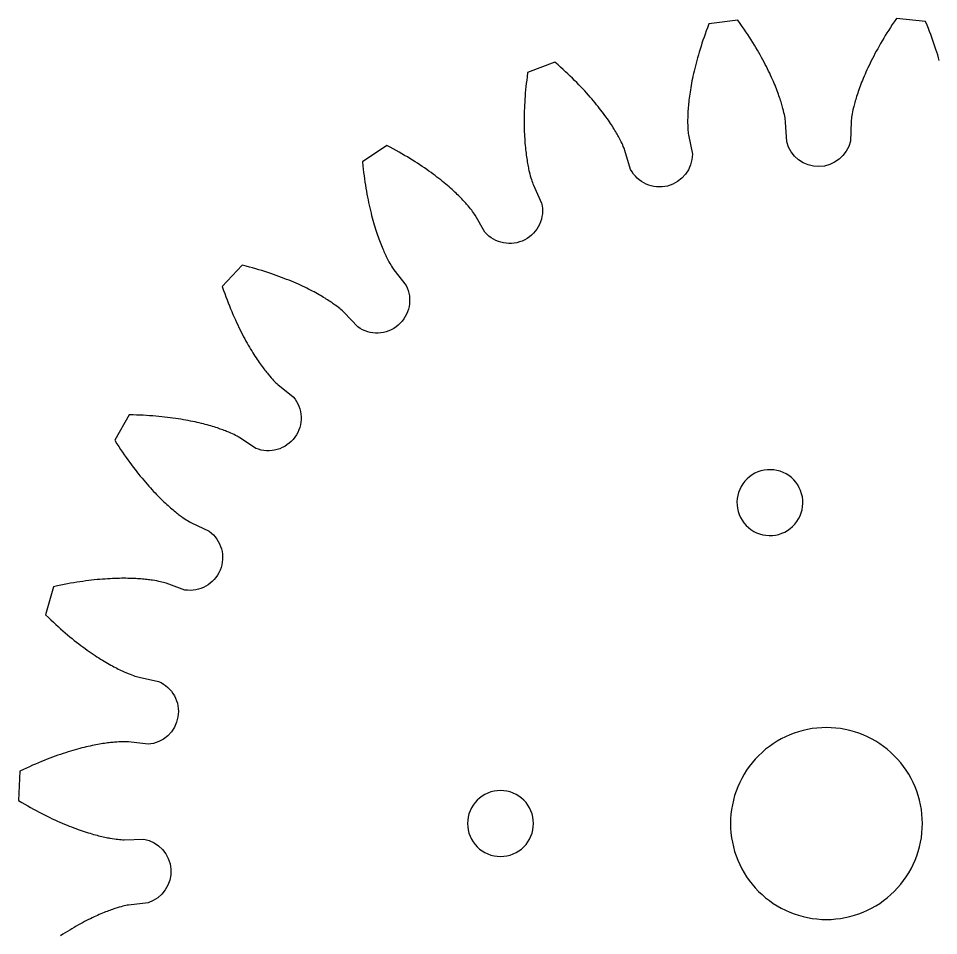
# Model space of a CAD drawing. Extents: x 1.5 to 68.5, y 1.6 to 68.4.
# Drawn here: x 1.55 to 39.66, y 30.42 to 68.42 of the extents above; entities that cross this region are included whole.
import ezdxf

# ---------------------------------------------------------------- set-up
doc = ezdxf.new("R2010")
doc.units = 0
doc.layers.add('1', color=18, linetype='CONTINUOUS')
doc.layers.add('NOTES', color=1, linetype='CONTINUOUS')

msp = doc.modelspace()

# ---------------------------------------------------------------- linework, layer by layer
at = {"layer": '1'}
msp.add_lwpolyline([(39.688, 66.678), (39.656, 66.789), (39.622, 66.903), (39.586, 67.018), (39.548, 67.135), (39.509, 67.254), (39.468, 67.375), (39.425, 67.497), (39.381, 67.621), (39.334, 67.747), (39.286, 67.875), (39.236, 68.004), (39.184, 68.135), (39.119, 68.292), (37.918, 68.418), (37.821, 68.278), (37.743, 68.161), (37.667, 68.045), (37.594, 67.93), (37.522, 67.817), (37.453, 67.705), (37.385, 67.594), (37.32, 67.485), (37.257, 67.376), (37.196, 67.27), (37.137, 67.164), (37.08, 67.06), (37.025, 66.958), (36.972, 66.857), (36.92, 66.757), (36.871, 66.659), (36.823, 66.563), (36.778, 66.468), (36.734, 66.375), (36.691, 66.283), (36.651, 66.194), (36.612, 66.105), (36.575, 66.019), (36.539, 65.934), (36.505, 65.851), (36.473, 65.77), (36.442, 65.69), (36.412, 65.612), (36.384, 65.537), (36.358, 65.462), (36.332, 65.39), (36.309, 65.32), (36.286, 65.252), (36.265, 65.185), (36.245, 65.121), (36.226, 65.058), (36.208, 64.997), (36.192, 64.939), (36.176, 64.882), (36.162, 64.827), (36.148, 64.775), (36.136, 64.724), (36.114, 64.629), (36.095, 64.542), (36.08, 64.464), (36.068, 64.394), (36.058, 64.333), (36.048, 64.257), (36.042, 64.201), (36.037, 64.147), (36.009, 63.332, -0.785398), (33.371, 63.301), (33.323, 64.116), (33.318, 64.17), (33.31, 64.226), (33.298, 64.301), (33.287, 64.362), (33.273, 64.432), (33.256, 64.51), (33.236, 64.596), (33.212, 64.69), (33.198, 64.741), (33.183, 64.793), (33.168, 64.847), (33.151, 64.904), (33.133, 64.962), (33.114, 65.022), (33.094, 65.084), (33.072, 65.148), (33.049, 65.214), (33.025, 65.282), (33, 65.352), (32.973, 65.423), (32.945, 65.497), (32.915, 65.572), (32.884, 65.649), (32.851, 65.728), (32.816, 65.808), (32.781, 65.891), (32.743, 65.975), (32.704, 66.06), (32.663, 66.148), (32.62, 66.237), (32.576, 66.327), (32.53, 66.419), (32.482, 66.513), (32.432, 66.608), (32.381, 66.705), (32.327, 66.803), (32.272, 66.903), (32.214, 67.004), (32.155, 67.107), (32.093, 67.211), (32.03, 67.316), (31.964, 67.423), (31.896, 67.531), (31.827, 67.64), (31.755, 67.751), (31.68, 67.862), (31.604, 67.975), (31.525, 68.089), (31.445, 68.204), (31.345, 68.343), (30.147, 68.189), (30.086, 68.03), (30.037, 67.898), (29.99, 67.768), (29.944, 67.639), (29.901, 67.512), (29.859, 67.387), (29.819, 67.264), (29.781, 67.142), (29.744, 67.022), (29.71, 66.904), (29.677, 66.788), (29.645, 66.674), (29.615, 66.562), (29.587, 66.451), (29.56, 66.342), (29.534, 66.236), (29.51, 66.131), (29.487, 66.028), (29.466, 65.927), (29.446, 65.828), (29.427, 65.732), (29.41, 65.637), (29.394, 65.544), (29.379, 65.453), (29.365, 65.365), (29.352, 65.278), (29.34, 65.193), (29.329, 65.111), (29.32, 65.031), (29.311, 64.953), (29.303, 64.877), (29.296, 64.803), (29.29, 64.731), (29.284, 64.661), (29.28, 64.594), (29.276, 64.529), (29.273, 64.465), (29.27, 64.405), (29.268, 64.346), (29.267, 64.289), (29.266, 64.235), (29.265, 64.183), (29.266, 64.085), (29.268, 63.997), (29.271, 63.917), (29.275, 63.846), (29.28, 63.784), (29.287, 63.708), (29.294, 63.652), (29.303, 63.599), (29.463, 62.799, -0.785398), (26.903, 62.161), (26.669, 62.942), (26.651, 62.994), (26.631, 63.046), (26.602, 63.117), (26.577, 63.174), (26.547, 63.238), (26.513, 63.31), (26.473, 63.389), (26.428, 63.476), (26.403, 63.522), (26.377, 63.569), (26.349, 63.618), (26.319, 63.669), (26.289, 63.722), (26.256, 63.776), (26.222, 63.832), (26.186, 63.889), (26.149, 63.948), (26.11, 64.009), (26.069, 64.071), (26.026, 64.134), (25.982, 64.199), (25.935, 64.265), (25.887, 64.333), (25.837, 64.402), (25.785, 64.473), (25.731, 64.544), (25.675, 64.617), (25.618, 64.692), (25.558, 64.767), (25.496, 64.844), (25.432, 64.922), (25.366, 65.001), (25.297, 65.081), (25.227, 65.162), (25.154, 65.244), (25.08, 65.328), (25.003, 65.412), (24.923, 65.497), (24.842, 65.583), (24.758, 65.67), (24.672, 65.758), (24.584, 65.847), (24.493, 65.936), (24.4, 66.027), (24.304, 66.117), (24.206, 66.209), (24.106, 66.301), (24.003, 66.394), (23.898, 66.488), (23.769, 66.599), (22.639, 66.173), (22.616, 66.004), (22.599, 65.865), (22.583, 65.727), (22.568, 65.591), (22.555, 65.458), (22.543, 65.327), (22.533, 65.197), (22.524, 65.07), (22.516, 64.945), (22.509, 64.822), (22.504, 64.702), (22.5, 64.583), (22.496, 64.467), (22.494, 64.353), (22.493, 64.241), (22.493, 64.131), (22.494, 64.024), (22.495, 63.919), (22.498, 63.816), (22.501, 63.715), (22.505, 63.616), (22.51, 63.52), (22.516, 63.426), (22.522, 63.334), (22.529, 63.245), (22.536, 63.157), (22.544, 63.072), (22.553, 62.99), (22.562, 62.909), (22.571, 62.831), (22.581, 62.755), (22.592, 62.682), (22.602, 62.611), (22.613, 62.542), (22.624, 62.475), (22.635, 62.411), (22.647, 62.348), (22.658, 62.289), (22.67, 62.231), (22.681, 62.176), (22.693, 62.123), (22.705, 62.072), (22.728, 61.977), (22.75, 61.891), (22.772, 61.815), (22.792, 61.747), (22.811, 61.688), (22.835, 61.615), (22.855, 61.562), (22.876, 61.512), (23.216, 60.77, -0.785398), (20.872, 59.559), (20.464, 60.266), (20.435, 60.312), (20.403, 60.358), (20.359, 60.421), (20.321, 60.47), (20.278, 60.526), (20.228, 60.588), (20.171, 60.656), (20.107, 60.729), (20.072, 60.768), (20.035, 60.808), (19.997, 60.85), (19.957, 60.893), (19.915, 60.937), (19.871, 60.982), (19.825, 61.028), (19.776, 61.076), (19.726, 61.125), (19.674, 61.175), (19.62, 61.225), (19.564, 61.277), (19.506, 61.33), (19.446, 61.384), (19.383, 61.439), (19.319, 61.495), (19.252, 61.551), (19.183, 61.609), (19.111, 61.667), (19.038, 61.726), (18.962, 61.785), (18.884, 61.846), (18.804, 61.907), (18.721, 61.968), (18.637, 62.031), (18.549, 62.093), (18.46, 62.157), (18.368, 62.221), (18.273, 62.285), (18.177, 62.349), (18.078, 62.414), (17.976, 62.48), (17.872, 62.545), (17.765, 62.611), (17.656, 62.677), (17.545, 62.744), (17.431, 62.81), (17.315, 62.877), (17.196, 62.943), (17.074, 63.01), (16.95, 63.077), (16.8, 63.156), (15.798, 62.48), (15.815, 62.311), (15.83, 62.171), (15.846, 62.033), (15.863, 61.898), (15.881, 61.765), (15.9, 61.635), (15.92, 61.506), (15.94, 61.381), (15.962, 61.257), (15.983, 61.136), (16.006, 61.018), (16.029, 60.901), (16.053, 60.787), (16.077, 60.676), (16.102, 60.567), (16.127, 60.46), (16.152, 60.355), (16.178, 60.253), (16.204, 60.154), (16.231, 60.056), (16.258, 59.961), (16.285, 59.869), (16.312, 59.779), (16.339, 59.691), (16.366, 59.605), (16.394, 59.522), (16.421, 59.441), (16.448, 59.363), (16.476, 59.287), (16.503, 59.213), (16.53, 59.141), (16.557, 59.072), (16.584, 59.005), (16.61, 58.941), (16.636, 58.878), (16.662, 58.818), (16.687, 58.761), (16.712, 58.705), (16.737, 58.652), (16.761, 58.6), (16.785, 58.552), (16.808, 58.505), (16.852, 58.418), (16.894, 58.34), (16.932, 58.27), (16.968, 58.208), (17, 58.155), (17.04, 58.091), (17.072, 58.044), (17.103, 57.999), (17.605, 57.356, -0.785398), (15.604, 55.637), (15.044, 56.231), (15.005, 56.269), (14.964, 56.307), (14.906, 56.357), (14.858, 56.397), (14.803, 56.441), (14.74, 56.49), (14.668, 56.543), (14.589, 56.599), (14.547, 56.629), (14.502, 56.66), (14.455, 56.691), (14.406, 56.724), (14.355, 56.757), (14.301, 56.791), (14.246, 56.825), (14.188, 56.86), (14.128, 56.896), (14.066, 56.933), (14.002, 56.97), (13.935, 57.007), (13.866, 57.045), (13.795, 57.084), (13.722, 57.123), (13.646, 57.162), (13.568, 57.202), (13.488, 57.242), (13.405, 57.282), (13.32, 57.322), (13.232, 57.363), (13.143, 57.404), (13.05, 57.445), (12.956, 57.486), (12.859, 57.527), (12.759, 57.568), (12.658, 57.608), (12.553, 57.649), (12.447, 57.69), (12.338, 57.731), (12.226, 57.771), (12.112, 57.811), (11.996, 57.851), (11.877, 57.891), (11.756, 57.93), (11.632, 57.969), (11.506, 58.007), (11.377, 58.045), (11.246, 58.082), (11.113, 58.119), (10.977, 58.155), (10.812, 58.197), (9.993, 57.309), (10.048, 57.148), (10.096, 57.016), (10.143, 56.885), (10.191, 56.758), (10.239, 56.633), (10.288, 56.51), (10.336, 56.39), (10.385, 56.272), (10.434, 56.157), (10.484, 56.044), (10.533, 55.934), (10.582, 55.826), (10.631, 55.721), (10.681, 55.618), (10.73, 55.517), (10.779, 55.419), (10.828, 55.323), (10.877, 55.23), (10.925, 55.139), (10.973, 55.051), (11.021, 54.964), (11.069, 54.881), (11.116, 54.799), (11.163, 54.72), (11.209, 54.643), (11.255, 54.568), (11.3, 54.496), (11.345, 54.426), (11.389, 54.358), (11.433, 54.293), (11.475, 54.229), (11.518, 54.168), (11.559, 54.109), (11.6, 54.053), (11.639, 53.998), (11.678, 53.945), (11.716, 53.895), (11.754, 53.847), (11.79, 53.8), (11.825, 53.756), (11.859, 53.714), (11.892, 53.674), (11.955, 53.6), (12.014, 53.533), (12.068, 53.474), (12.116, 53.422), (12.16, 53.378), (12.214, 53.324), (12.256, 53.286), (12.297, 53.25), (12.933, 52.74, -0.785398), (11.383, 50.606), (10.701, 51.055), (10.654, 51.083), (10.605, 51.11), (10.537, 51.145), (10.482, 51.173), (10.417, 51.203), (10.345, 51.236), (10.263, 51.271), (10.173, 51.308), (10.125, 51.327), (10.074, 51.347), (10.021, 51.367), (9.966, 51.387), (9.909, 51.407), (9.849, 51.428), (9.787, 51.449), (9.723, 51.47), (9.656, 51.491), (9.587, 51.512), (9.516, 51.533), (9.443, 51.554), (9.367, 51.576), (9.289, 51.597), (9.208, 51.618), (9.126, 51.638), (9.04, 51.659), (8.953, 51.679), (8.863, 51.699), (8.771, 51.719), (8.677, 51.738), (8.58, 51.757), (8.481, 51.776), (8.379, 51.794), (8.276, 51.811), (8.169, 51.828), (8.061, 51.845), (7.95, 51.86), (7.837, 51.875), (7.721, 51.89), (7.604, 51.903), (7.484, 51.916), (7.361, 51.928), (7.236, 51.939), (7.109, 51.949), (6.98, 51.959), (6.848, 51.967), (6.715, 51.974), (6.578, 51.98), (6.44, 51.985), (6.299, 51.989), (6.129, 51.992), (5.537, 50.939), (5.628, 50.795), (5.705, 50.677), (5.781, 50.561), (5.857, 50.448), (5.933, 50.337), (6.008, 50.229), (6.083, 50.124), (6.158, 50.02), (6.232, 49.92), (6.306, 49.821), (6.379, 49.725), (6.452, 49.632), (6.525, 49.541), (6.596, 49.452), (6.667, 49.365), (6.738, 49.281), (6.807, 49.199), (6.876, 49.12), (6.944, 49.042), (7.012, 48.967), (7.078, 48.895), (7.144, 48.824), (7.209, 48.756), (7.272, 48.689), (7.335, 48.625), (7.397, 48.563), (7.458, 48.503), (7.517, 48.445), (7.576, 48.39), (7.633, 48.336), (7.69, 48.284), (7.745, 48.234), (7.799, 48.186), (7.851, 48.141), (7.903, 48.097), (7.953, 48.054), (8.001, 48.014), (8.049, 47.976), (8.095, 47.939), (8.139, 47.904), (8.182, 47.871), (8.224, 47.84), (8.302, 47.782), (8.374, 47.731), (8.44, 47.686), (8.5, 47.647), (8.552, 47.613), (8.617, 47.574), (8.667, 47.546), (8.715, 47.521), (9.452, 47.171, -0.785398), (8.435, 44.737), (7.668, 45.016), (7.617, 45.033), (7.562, 45.048), (7.488, 45.067), (7.428, 45.081), (7.358, 45.095), (7.28, 45.111), (7.193, 45.126), (7.096, 45.141), (7.045, 45.149), (6.991, 45.156), (6.935, 45.163), (6.877, 45.17), (6.816, 45.177), (6.753, 45.183), (6.688, 45.189), (6.621, 45.195), (6.551, 45.2), (6.479, 45.205), (6.405, 45.209), (6.329, 45.212), (6.25, 45.215), (6.169, 45.218), (6.086, 45.22), (6.001, 45.221), (5.913, 45.221), (5.823, 45.221), (5.732, 45.22), (5.637, 45.218), (5.541, 45.215), (5.442, 45.211), (5.342, 45.206), (5.239, 45.2), (5.134, 45.193), (5.027, 45.185), (4.917, 45.176), (4.806, 45.166), (4.692, 45.154), (4.577, 45.142), (4.459, 45.128), (4.339, 45.113), (4.217, 45.096), (4.093, 45.078), (3.967, 45.059), (3.839, 45.038), (3.709, 45.016), (3.577, 44.992), (3.443, 44.966), (3.308, 44.939), (3.17, 44.911), (3.004, 44.874), (2.67, 43.713), (2.792, 43.594), (2.894, 43.496), (2.995, 43.401), (3.095, 43.309), (3.194, 43.219), (3.292, 43.131), (3.39, 43.045), (3.486, 42.962), (3.582, 42.881), (3.676, 42.803), (3.77, 42.726), (3.862, 42.652), (3.954, 42.58), (4.044, 42.51), (4.133, 42.442), (4.221, 42.377), (4.308, 42.313), (4.393, 42.251), (4.477, 42.192), (4.56, 42.134), (4.641, 42.079), (4.722, 42.025), (4.8, 41.974), (4.878, 41.924), (4.954, 41.876), (5.028, 41.83), (5.101, 41.786), (5.172, 41.743), (5.242, 41.702), (5.311, 41.663), (5.377, 41.626), (5.442, 41.59), (5.506, 41.556), (5.568, 41.524), (5.628, 41.493), (5.686, 41.463), (5.743, 41.435), (5.798, 41.409), (5.851, 41.384), (5.902, 41.36), (5.951, 41.338), (5.999, 41.317), (6.089, 41.279), (6.171, 41.245), (6.246, 41.217), (6.312, 41.192), (6.371, 41.172), (6.444, 41.149), (6.498, 41.133), (6.55, 41.12), (7.349, 40.95, -0.785398), (6.92, 38.346), (6.11, 38.441), (6.056, 38.445), (5.999, 38.448), (5.923, 38.449), (5.861, 38.448), (5.79, 38.447), (5.71, 38.444), (5.622, 38.438), (5.525, 38.431), (5.473, 38.426), (5.419, 38.421), (5.362, 38.415), (5.304, 38.408), (5.244, 38.401), (5.181, 38.393), (5.116, 38.383), (5.049, 38.373), (4.98, 38.362), (4.909, 38.35), (4.836, 38.337), (4.761, 38.323), (4.684, 38.308), (4.605, 38.292), (4.523, 38.274), (4.44, 38.256), (4.355, 38.236), (4.268, 38.215), (4.178, 38.193), (4.087, 38.169), (3.994, 38.144), (3.899, 38.117), (3.802, 38.089), (3.704, 38.06), (3.603, 38.029), (3.501, 37.996), (3.396, 37.962), (3.29, 37.927), (3.182, 37.889), (3.073, 37.85), (2.961, 37.81), (2.848, 37.767), (2.733, 37.723), (2.617, 37.677), (2.499, 37.629), (2.379, 37.579), (2.258, 37.528), (2.135, 37.474), (2.011, 37.418), (1.885, 37.361), (1.757, 37.301), (1.604, 37.227), (1.547, 36.02), (1.693, 35.933), (1.815, 35.861), (1.935, 35.792), (2.053, 35.725), (2.171, 35.66), (2.287, 35.598), (2.401, 35.537), (2.514, 35.478), (2.626, 35.421), (2.736, 35.367), (2.845, 35.314), (2.952, 35.263), (3.057, 35.214), (3.161, 35.167), (3.264, 35.121), (3.364, 35.078), (3.463, 35.036), (3.561, 34.996), (3.656, 34.957), (3.75, 34.92), (3.842, 34.885), (3.932, 34.851), (4.021, 34.819), (4.108, 34.789), (4.193, 34.76), (4.276, 34.732), (4.357, 34.706), (4.436, 34.681), (4.514, 34.657), (4.589, 34.635), (4.663, 34.614), (4.734, 34.594), (4.804, 34.576), (4.871, 34.558), (4.937, 34.542), (5.001, 34.527), (5.062, 34.513), (5.122, 34.5), (5.179, 34.487), (5.234, 34.476), (5.288, 34.466), (5.339, 34.456), (5.435, 34.44), (5.523, 34.427), (5.602, 34.416), (5.672, 34.408), (5.734, 34.402), (5.81, 34.396), (5.867, 34.393), (5.921, 34.392), (6.737, 34.411, -0.785398), (6.92, 31.779), (6.11, 31.684), (6.056, 31.676), (6.001, 31.665), (5.926, 31.648), (5.866, 31.634), (5.797, 31.616), (5.721, 31.594), (5.636, 31.569), (5.543, 31.539), (5.493, 31.523), (5.442, 31.505), (5.389, 31.486), (5.333, 31.466), (5.276, 31.445), (5.217, 31.422), (5.156, 31.399), (5.094, 31.373), (5.029, 31.347), (4.963, 31.319), (4.895, 31.289), (4.825, 31.258), (4.753, 31.226), (4.68, 31.192), (4.605, 31.156), (4.528, 31.119), (4.45, 31.08), (4.37, 31.039), (4.288, 30.997), (4.205, 30.953), (4.12, 30.907), (4.034, 30.859), (3.946, 30.809), (3.856, 30.758), (3.766, 30.705), (3.673, 30.65), (3.58, 30.592), (3.485, 30.533), (3.388, 30.472), (3.291, 30.409)], format="xyb", dxfattribs=at)
at = {"layer": 'NOTES'}
for points in [[(34.016, 48.595, 0.414214), (32.434, 49.702, 0.414214), (31.327, 48.121, 0.414214), (32.908, 47.013, 0.414214)], [(35.015, 39.038, 0.414214), (31.04, 35.063, 0.414214), (35.015, 31.088, 0.414214), (38.99, 35.063, 0.414214)], [(21.515, 36.428, 0.414214), (20.15, 35.063, 0.414214), (21.515, 33.698, 0.414214), (22.88, 35.063, 0.414214)]]:
    msp.add_lwpolyline(points, format="xyb", close=True, dxfattribs=at)

doc.saveas('drawing.dxf')
